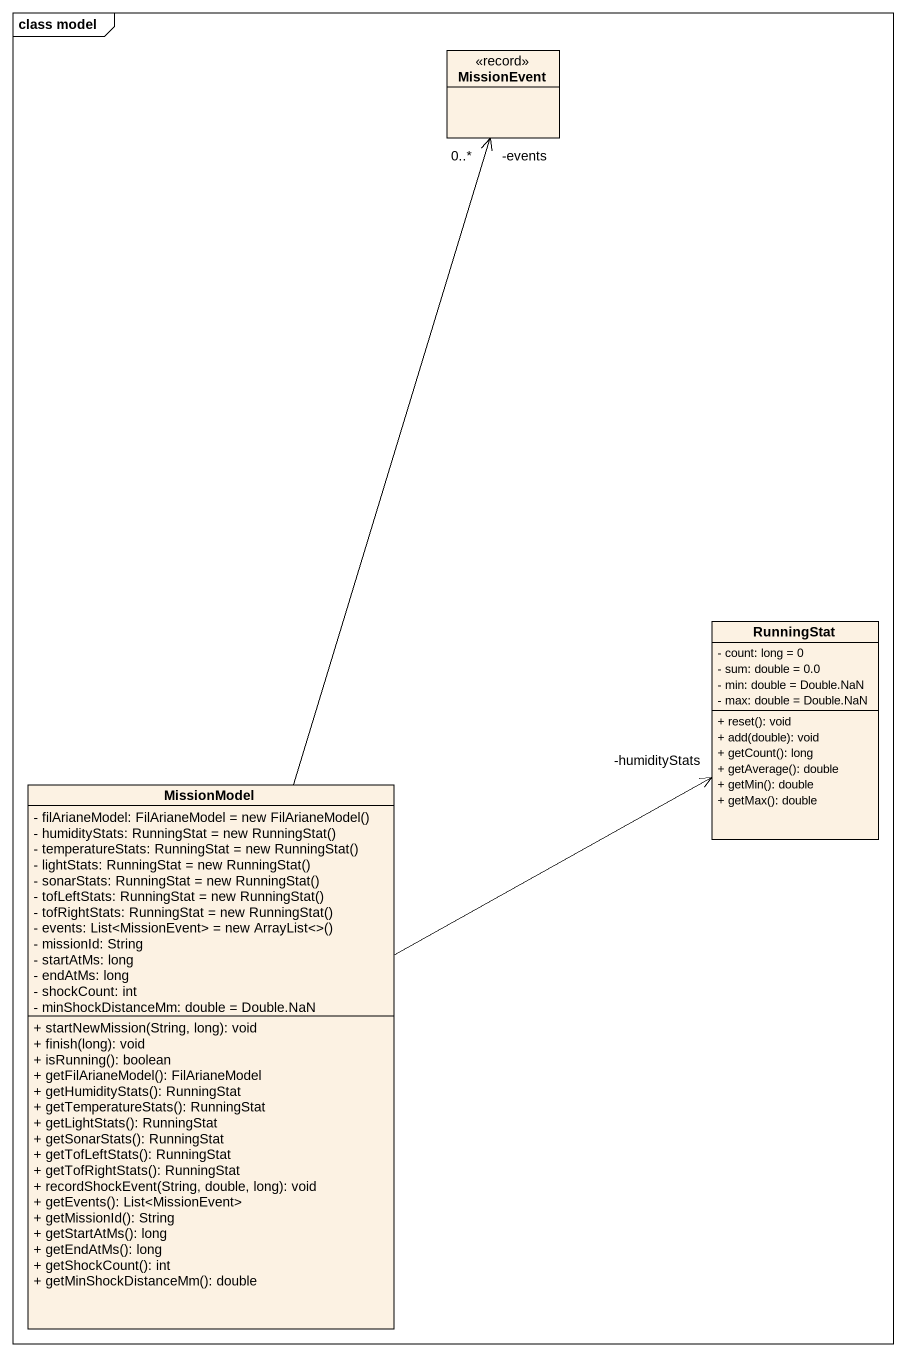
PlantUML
@startuml
mainframe class model
hide circle
hide empty members
skinparam classAttributeIconSize 0
class MissionEvent <<record>>
class RunningStat {
  - count: long = 0
  - sum: double = 0.0
  - min: double = Double.NaN
  - max: double = Double.NaN
  + reset(): void
  + add(double): void
  + getCount(): long
  + getAverage(): double
  + getMin(): double
  + getMax(): double
}
class MissionModel {
  {field} - filArianeModel: FilArianeModel = new FilArianeModel()
  {field} - humidityStats: RunningStat = new RunningStat()
  {field} - temperatureStats: RunningStat = new RunningStat()
  {field} - lightStats: RunningStat = new RunningStat()
  {field} - sonarStats: RunningStat = new RunningStat()
  {field} - tofLeftStats: RunningStat = new RunningStat()
  {field} - tofRightStats: RunningStat = new RunningStat()
  {field} - events: List<MissionEvent> = new ArrayList<>()
  - missionId: String
  - startAtMs: long
  - endAtMs: long
  - shockCount: int
  - minShockDistanceMm: double = Double.NaN
  + startNewMission(String, long): void
  + finish(long): void
  + isRunning(): boolean
  + getFilArianeModel(): FilArianeModel
  + getHumidityStats(): RunningStat
  + getTemperatureStats(): RunningStat
  + getLightStats(): RunningStat
  + getSonarStats(): RunningStat
  + getTofLeftStats(): RunningStat
  + getTofRightStats(): RunningStat
  + recordShockEvent(String, double, long): void
  + getEvents(): List<MissionEvent>
  + getMissionId(): String
  + getStartAtMs(): long
  + getEndAtMs(): long
  + getShockCount(): int
  + getMinShockDistanceMm(): double
}
MissionModel -up-> "-events\n0..*" MissionEvent
MissionModel -right-> "-humidityStats" RunningStat
@enduml
